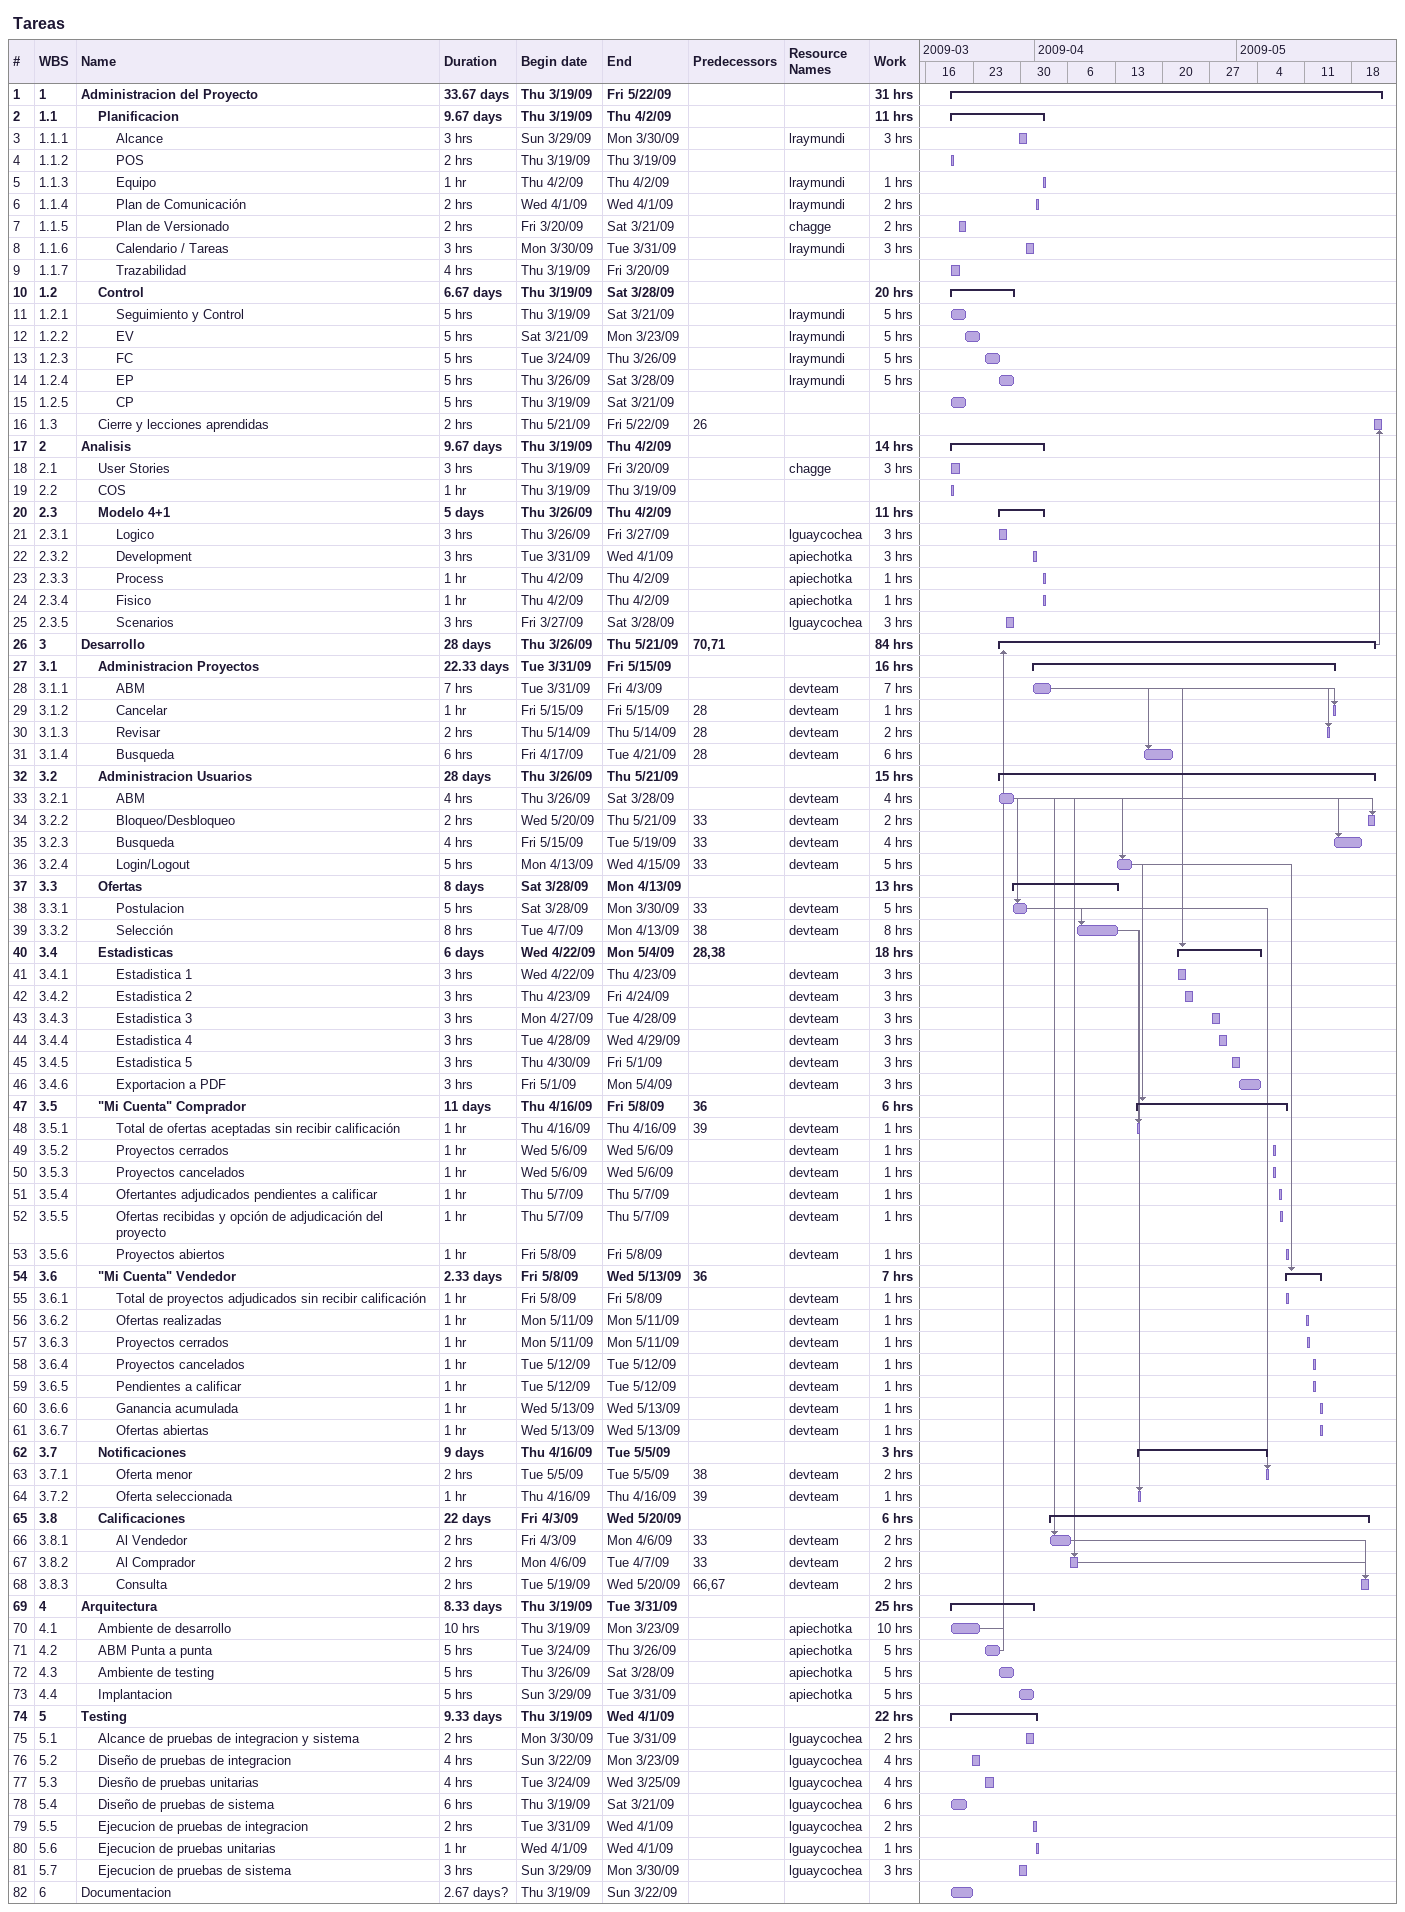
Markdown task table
Tareas

| ID | WBS | Task | Duration | Start | Finish | Predecessors | Resources | Work (h) |
|---|---|---|---|---|---|---|---|---|
| 1 | 1 | **Administracion del Proyecto** | 33.67d | 2009-03-19 | 2009-05-22 |  |  | 31 |
| 2 | 1.1 | **Planificacion** | 9.67d | 2009-03-19 | 2009-04-02 |  |  | 11 |
| 3 | 1.1.1 | Alcance | 3h | 2009-03-29 | 2009-03-30 |  | lraymundi | 3 |
| 4 | 1.1.2 | POS | 2h | 2009-03-19 | 2009-03-19 |  |  |  |
| 5 | 1.1.3 | Equipo | 1h | 2009-04-02 | 2009-04-02 |  | lraymundi | 1 |
| 6 | 1.1.4 | Plan de Comunicación | 2h | 2009-04-01 | 2009-04-01 |  | lraymundi | 2 |
| 7 | 1.1.5 | Plan de Versionado | 2h | 2009-03-20 | 2009-03-21 |  | chagge | 2 |
| 8 | 1.1.6 | Calendario / Tareas | 3h | 2009-03-30 | 2009-03-31 |  | lraymundi | 3 |
| 9 | 1.1.7 | Trazabilidad | 4h | 2009-03-19 | 2009-03-20 |  |  |  |
| 10 | 1.2 | **Control** | 6.67d | 2009-03-19 | 2009-03-28 |  |  | 20 |
| 11 | 1.2.1 | Seguimiento y Control | 5h | 2009-03-19 | 2009-03-21 |  | lraymundi | 5 |
| 12 | 1.2.2 | EV | 5h | 2009-03-21 | 2009-03-23 |  | lraymundi | 5 |
| 13 | 1.2.3 | FC | 5h | 2009-03-24 | 2009-03-26 |  | lraymundi | 5 |
| 14 | 1.2.4 | EP | 5h | 2009-03-26 | 2009-03-28 |  | lraymundi | 5 |
| 15 | 1.2.5 | CP | 5h | 2009-03-19 | 2009-03-21 |  |  |  |
| 16 | 1.3 | Cierre y lecciones aprendidas | 2h | 2009-05-21 | 2009-05-22 | 26 |  |  |
| 17 | 2 | **Analisis** | 9.67d | 2009-03-19 | 2009-04-02 |  |  | 14 |
| 18 | 2.1 | User Stories | 3h | 2009-03-19 | 2009-03-20 |  | chagge | 3 |
| 19 | 2.2 | COS | 1h | 2009-03-19 | 2009-03-19 |  |  |  |
| 20 | 2.3 | **Modelo 4+1** | 5d | 2009-03-26 | 2009-04-02 |  |  | 11 |
| 21 | 2.3.1 | Logico | 3h | 2009-03-26 | 2009-03-27 |  | lguaycochea | 3 |
| 22 | 2.3.2 | Development | 3h | 2009-03-31 | 2009-04-01 |  | apiechotka | 3 |
| 23 | 2.3.3 | Process | 1h | 2009-04-02 | 2009-04-02 |  | apiechotka | 1 |
| 24 | 2.3.4 | Fisico | 1h | 2009-04-02 | 2009-04-02 |  | apiechotka | 1 |
| 25 | 2.3.5 | Scenarios | 3h | 2009-03-27 | 2009-03-28 |  | lguaycochea | 3 |
| 26 | 3 | **Desarrollo** | 28d | 2009-03-26 | 2009-05-21 | 70, 71 |  | 84 |
| 27 | 3.1 | **Administracion Proyectos** | 22.33d | 2009-03-31 | 2009-05-15 |  |  | 16 |
| 28 | 3.1.1 | ABM | 7h | 2009-03-31 | 2009-04-03 |  | devteam | 7 |
| 29 | 3.1.2 | Cancelar | 1h | 2009-05-15 | 2009-05-15 | 28 | devteam | 1 |
| 30 | 3.1.3 | Revisar | 2h | 2009-05-14 | 2009-05-14 | 28 | devteam | 2 |
| 31 | 3.1.4 | Busqueda | 6h | 2009-04-17 | 2009-04-21 | 28 | devteam | 6 |
| 32 | 3.2 | **Administracion Usuarios** | 28d | 2009-03-26 | 2009-05-21 |  |  | 15 |
| 33 | 3.2.1 | ABM | 4h | 2009-03-26 | 2009-03-28 |  | devteam | 4 |
| 34 | 3.2.2 | Bloqueo/Desbloqueo | 2h | 2009-05-20 | 2009-05-21 | 33 | devteam | 2 |
| 35 | 3.2.3 | Busqueda | 4h | 2009-05-15 | 2009-05-19 | 33 | devteam | 4 |
| 36 | 3.2.4 | Login/Logout | 5h | 2009-04-13 | 2009-04-15 | 33 | devteam | 5 |
| 37 | 3.3 | **Ofertas** | 8d | 2009-03-28 | 2009-04-13 |  |  | 13 |
| 38 | 3.3.1 | Postulacion | 5h | 2009-03-28 | 2009-03-30 | 33 | devteam | 5 |
| 39 | 3.3.2 | Selección | 8h | 2009-04-07 | 2009-04-13 | 38 | devteam | 8 |
| 40 | 3.4 | **Estadisticas** | 6d | 2009-04-22 | 2009-05-04 | 28, 38 |  | 18 |
| 41 | 3.4.1 | Estadistica 1 | 3h | 2009-04-22 | 2009-04-23 |  | devteam | 3 |
| 42 | 3.4.2 | Estadistica 2 | 3h | 2009-04-23 | 2009-04-24 |  | devteam | 3 |
| 43 | 3.4.3 | Estadistica 3 | 3h | 2009-04-27 | 2009-04-28 |  | devteam | 3 |
| 44 | 3.4.4 | Estadistica 4 | 3h | 2009-04-28 | 2009-04-29 |  | devteam | 3 |
| 45 | 3.4.5 | Estadistica 5 | 3h | 2009-04-30 | 2009-05-01 |  | devteam | 3 |
| 46 | 3.4.6 | Exportacion a PDF | 3h | 2009-05-01 | 2009-05-04 |  | devteam | 3 |
| 47 | 3.5 | **"Mi Cuenta" Comprador** | 11d | 2009-04-16 | 2009-05-08 | 36 |  | 6 |
| 48 | 3.5.1 | Total de ofertas aceptadas sin recibir calificación | 1h | 2009-04-16 | 2009-04-16 | 39 | devteam | 1 |
| 49 | 3.5.2 | Proyectos cerrados | 1h | 2009-05-06 | 2009-05-06 |  | devteam | 1 |
| 50 | 3.5.3 | Proyectos cancelados | 1h | 2009-05-06 | 2009-05-06 |  | devteam | 1 |
| 51 | 3.5.4 | Ofertantes adjudicados pendientes a calificar | 1h | 2009-05-07 | 2009-05-07 |  | devteam | 1 |
| 52 | 3.5.5 | Ofertas recibidas y opción de adjudicación del proyecto | 1h | 2009-05-07 | 2009-05-07 |  | devteam | 1 |
| 53 | 3.5.6 | Proyectos abiertos | 1h | 2009-05-08 | 2009-05-08 |  | devteam | 1 |
| 54 | 3.6 | **"Mi Cuenta" Vendedor** | 2.33d | 2009-05-08 | 2009-05-13 | 36 |  | 7 |
| 55 | 3.6.1 | Total de proyectos adjudicados sin recibir calificación | 1h | 2009-05-08 | 2009-05-08 |  | devteam | 1 |
| 56 | 3.6.2 | Ofertas realizadas | 1h | 2009-05-11 | 2009-05-11 |  | devteam | 1 |
| 57 | 3.6.3 | Proyectos cerrados | 1h | 2009-05-11 | 2009-05-11 |  | devteam | 1 |
| 58 | 3.6.4 | Proyectos cancelados | 1h | 2009-05-12 | 2009-05-12 |  | devteam | 1 |
| 59 | 3.6.5 | Pendientes a calificar | 1h | 2009-05-12 | 2009-05-12 |  | devteam | 1 |
| 60 | 3.6.6 | Ganancia acumulada | 1h | 2009-05-13 | 2009-05-13 |  | devteam | 1 |
| 61 | 3.6.7 | Ofertas abiertas | 1h | 2009-05-13 | 2009-05-13 |  | devteam | 1 |
| 62 | 3.7 | **Notificaciones** | 9d | 2009-04-16 | 2009-05-05 |  |  | 3 |
| 63 | 3.7.1 | Oferta menor | 2h | 2009-05-05 | 2009-05-05 | 38 | devteam | 2 |
| 64 | 3.7.2 | Oferta seleccionada | 1h | 2009-04-16 | 2009-04-16 | 39 | devteam | 1 |
| 65 | 3.8 | **Calificaciones** | 22d | 2009-04-03 | 2009-05-20 |  |  | 6 |
| 66 | 3.8.1 | Al Vendedor | 2h | 2009-04-03 | 2009-04-06 | 33 | devteam | 2 |
| 67 | 3.8.2 | Al Comprador | 2h | 2009-04-06 | 2009-04-07 | 33 | devteam | 2 |
| 68 | 3.8.3 | Consulta | 2h | 2009-05-19 | 2009-05-20 | 66, 67 | devteam | 2 |
| 69 | 4 | **Arquitectura** | 8.33d | 2009-03-19 | 2009-03-31 |  |  | 25 |
| 70 | 4.1 | Ambiente de desarrollo | 10h | 2009-03-19 | 2009-03-23 |  | apiechotka | 10 |
| 71 | 4.2 | ABM Punta a punta | 5h | 2009-03-24 | 2009-03-26 |  | apiechotka | 5 |
| 72 | 4.3 | Ambiente de testing | 5h | 2009-03-26 | 2009-03-28 |  | apiechotka | 5 |
| 73 | 4.4 | Implantacion | 5h | 2009-03-29 | 2009-03-31 |  | apiechotka | 5 |
| 74 | 5 | **Testing** | 9.33d | 2009-03-19 | 2009-04-01 |  |  | 22 |
| 75 | 5.1 | Alcance de pruebas de integracion y sistema | 2h | 2009-03-30 | 2009-03-31 |  | lguaycochea | 2 |
| 76 | 5.2 | Diseño de pruebas de integracion | 4h | 2009-03-22 | 2009-03-23 |  | lguaycochea | 4 |
| 77 | 5.3 | Diesño de pruebas unitarias | 4h | 2009-03-24 | 2009-03-25 |  | lguaycochea | 4 |
| 78 | 5.4 | Diseño de pruebas de sistema | 6h | 2009-03-19 | 2009-03-21 |  | lguaycochea | 6 |
| 79 | 5.5 | Ejecucion de pruebas de integracion | 2h | 2009-03-31 | 2009-04-01 |  | lguaycochea | 2 |
| 80 | 5.6 | Ejecucion de pruebas unitarias | 1h | 2009-04-01 | 2009-04-01 |  | lguaycochea | 1 |
| 81 | 5.7 | Ejecucion de pruebas de sistema | 3h | 2009-03-29 | 2009-03-30 |  | lguaycochea | 3 |
| 82 | 6 | Documentacion | 2.67d? | 2009-03-19 | 2009-03-22 |  |  |  |
